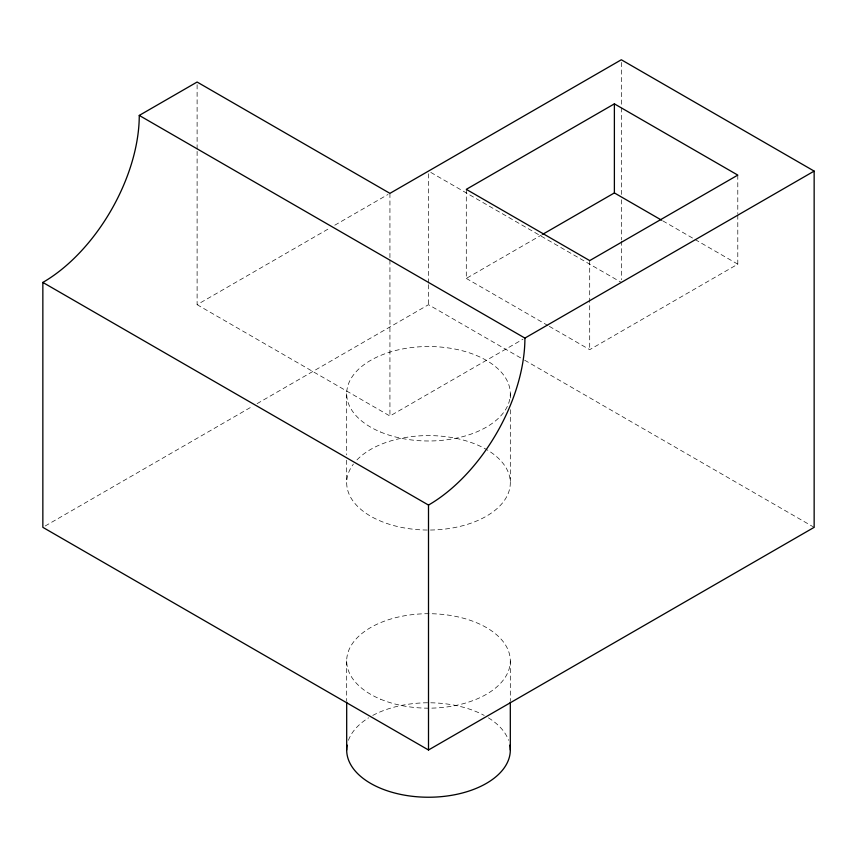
<?xml version="1.0" encoding="UTF-8"?>
<svg xmlns="http://www.w3.org/2000/svg" width="857" height="857" viewBox="0 0 857 857"><rect width="100%" height="100%" fill="white"/><g stroke="black" fill="none" stroke-linecap="round" stroke-linejoin="round"><path stroke-width="0.64" stroke-dasharray="4.29 3.21" d="M197.11 151.368L197.11 304.685L330.159 227.876M334.787 225.198L388.007 194.475M466.294 189.354L466.294 278.418L541.495 235M45.164 526.005L252.472 406.325M257.1 403.647L428.5 304.696L523.466 359.522M197.11 304.685L389.935 416.02L522.984 339.201M549.337 326.356L589.702 349.667L737.791 264.17L737.791 214.978M662.825 220.881L693.966 238.867M695.113 239.531L737.791 264.17M430.814 172.428L621.325 282.424M466.294 278.418L548.18 325.692M524.623 360.186L814.15 527.344M737.791 175.107L737.791 213.65M621.325 62.432L621.325 106.429M621.325 107.768L621.325 194.432M621.325 199.767L621.325 239.756M621.325 241.096L621.325 279.757M589.702 260.603L589.702 349.667M510.311 393.749L510.311 400.401M510.311 409.7L510.311 482.812M510.311 660.94L510.311 700.812M428.5 173.767L428.5 283.313M428.5 284.653L428.5 304.696M389.935 193.361L389.935 258.685M389.935 260.025L389.935 416.02M346.689 393.749L346.689 454.896M346.689 460.22L346.689 482.812M346.689 660.94L346.689 700.812M197.11 84.704L197.11 150.029M356.973 459.898A81.811 47.231 0 0 1 497.231 457.199A81.811 47.231 0 0 1 435.238 529.883A81.811 47.231 0 0 1 353.416 464.055M348.424 740.319A81.811 47.231 0 0 1 368.606 717.823M372.774 715.424A81.811 47.231 0 0 1 484.226 715.424M488.394 717.823A81.811 47.231 0 0 1 508.576 740.319M380.497 432.003A81.811 47.231 0 0 0 509.872 398.634A81.811 47.231 0 0 0 395.131 350.631A81.811 47.231 0 0 0 380.497 432.003M380.497 699.183A81.811 47.231 0 0 0 509.872 665.814A81.811 47.231 0 0 0 395.131 617.811A81.811 47.231 0 0 0 380.497 699.183"/><path stroke-width="1.29" d="M139.263 115.427L197.11 82.036L389.935 193.361L621.325 59.765L814.15 171.1L814.15 527.344L428.5 749.993L42.85 527.344L42.85 282.424A136.349 78.726 -60 0 0 139.263 115.427L524.913 338.087L814.15 171.1M614.383 103.858L466.294 189.354L589.702 260.603L737.791 175.107L614.383 103.858L614.383 192.921L542.652 234.325M614.383 192.921L661.668 220.217M42.85 282.424L428.5 505.073L428.5 749.993M510.311 702.14L510.311 750.004M346.689 702.14L346.689 750.004M524.913 338.087A136.349 78.726 -60 0 1 428.5 505.073M509.872 745.119A81.811 47.231 0 0 1 428.5 797.235A81.811 47.231 0 0 1 347.128 745.119"/></g></svg>
